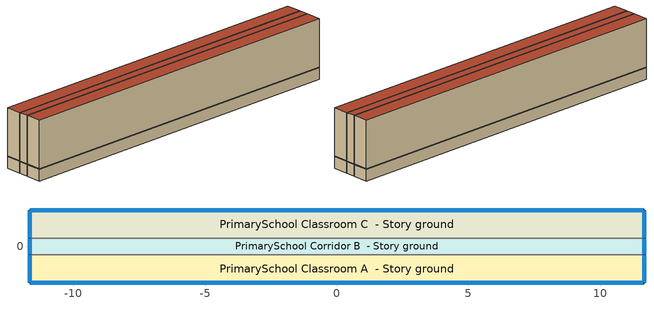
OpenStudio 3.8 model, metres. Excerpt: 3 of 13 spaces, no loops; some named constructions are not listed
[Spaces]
PrimarySchool Classroom A  - Story ground
 floor ground (Foundation F 1.26W/m*K Perim 25.47m Area 24.97m2): -11.66,-1.38 -11.66,-0.31 11.66,-0.31 11.66,-1.38 z0
 wall outside: -11.66,-0.31 -11.66,-1.38 11.66,-1.38 11.66,-0.31 z0:3.96
 wall to PrimarySchool Corridor B  - Story ground: 11.66,-0.31 -11.66,-0.31 z0:3.96
 window (Window U-1.01 SHGC 0.58): -11.64,-1.38 11.64,-1.38 / -11.66,-0.34 -11.66,-1.36 / 11.66,-1.36 11.66,-0.34 z0.76:0.8
 roof outside: 11.66,-1.38 11.66,-0.31 -11.66,-0.31 -11.66,-1.38 z3.96
PrimarySchool Corridor B  - Story ground
 floor ground (Foundation F 1.26W/m*K Perim 1.25m Area 14.54m2): -11.66,-0.31 -11.66,0.31 11.66,0.31 11.66,-0.31 z0
 wall outside: -11.66,0.31 -11.66,-0.31 / 11.66,-0.31 11.66,0.31 z0:3.96
 wall to PrimarySchool Classroom C  - Story ground: 11.66,0.31 -11.66,0.31 z0:3.96
 window (Window U-1.01 SHGC 0.58): -11.66,0.29 -11.66,-0.29 / 11.66,-0.29 11.66,0.29 z0.76:0.81
 roof outside: 11.66,-0.31 11.66,0.31 -11.66,0.31 -11.66,-0.31 z3.96
PrimarySchool Classroom C  - Story ground
 floor ground (Foundation F 1.26W/m*K Perim 25.47m Area 24.97m2): -11.66,0.31 -11.66,1.38 11.66,1.38 11.66,0.31 z0
 wall outside: 11.66,0.31 11.66,1.38 -11.66,1.38 -11.66,0.31 z0:3.96
 window (Window U-1.01 SHGC 0.58): -11.66,1.36 -11.66,0.34 / 11.64,1.38 -11.64,1.38 / 11.66,0.34 11.66,1.36 z0.76:0.8
 roof outside: 11.66,0.31 11.66,1.38 -11.66,1.38 -11.66,0.31 z3.96
[Schedule:Ruleset]
Name | Default Day Schedule | Summer Design Day Schedule | Winter Design Day Schedule
PrimarySchool Cafeteria Occ | PrimarySchool Cafeteria Occ Default | PrimarySchool Cafeteria Occ Summer Design Day | PrimarySchool Cafeteria Occ Winter Design Day
PrimarySchool Gym Occ | PrimarySchool Gym Occ Default | PrimarySchool Gym Occ Summer Design Day | PrimarySchool Gym Occ Winter Design Day
PrimarySchool Kitchen Gas | PrimarySchool Kitchen Gas Default | PrimarySchool Kitchen Gas Summer Design Day | PrimarySchool Kitchen Gas Winter Design Day
Education_School BLDG_LIGHT_EndUseData BPR Adjusted | Education_School BLDG_LIGHT_EndUseData Default 1 | Education_School BLDG_LIGHT_EndUseData Summer Design Day 1 | Education_School BLDG_LIGHT_EndUseData Winter Design Day 1
[Schedule:Day]
Clothing Schedule Summer Clothes: 24, 0, 0.5
PrimarySchool Cafeteria Occ Default; PrimarySchool Cafeteria Occ Wkdy Day 1: No, 8, 30, 0, 8, 45, 0.01875, 9, 0, 0.0375, 9, 15, 0.05625, 9, 30, 0.075, 9, 45, 0.09375, 10, 0, 0.1125, 10, 15, 0.13125, 10, 30, 0.15, 10, 45, 0.1375, 11, 0, 0.125, 11, 15, 0.1125, 11, 30, 0.1, 11, 45, 0.0875, 12, 0, 0.075, 12, 15, 0.0625, 12, 30, 0.05, 12, 45, 0.23, 13, 0, 0.41, 13, 15, 0.59, 13, 30, 0.77, 13, 45, 0.95, 14, 0, 0.85, 14, 15, 0.75, 14, 30, 0.65, 14, 45, 0.55, 15, 0, 0.45, 15, 15, 0.35, 15, 30, 0.25, 15, 45, 0.15, 16, 0, 0.12, 16, 15, 0.09, 16, 30, 0.06, 16, 45, 0.03, 17, 0, 0, 24, 0, 0
PrimarySchool Cafeteria Occ Summer Design Day: No, 7, 0, 0, 9, 0, 0.15, 11, 0, 0.05, 13, 0, 0.95, 15, 0, 0.15, 24, 0, 0
PrimarySchool Cafeteria Occ Wkdy Day: No, 11, 30, 0, 14, 15, 0.25, 24, 0, 0
PrimarySchool Cafeteria Occ Winter Design Day; PrimarySchool Gym Occ Winter Design Day; Education_School BLDG_LIGHT_EndUseData Winter Design Day 1: No, 24, 0, 0
Education_School BLDG_LIGHT_EndUseData Sat Day; Education_School BLDG_LIGHT_EndUseData Sat Day 2: No, 0, 15, 0.236057, 0, 30, 0.220582, 0, 45, 0.213302, 1, 0, 0.206021, 1, 15, 0.198741, 1, 30, 0.19146, 1, 45, 0.177079, 2, 0, 0.162697, 2, 15, 0.148315, 2, 30, 0.133934, 2, 45, 0.126674, 3, 0, 0.119414, 3, 15, 0.112154, 3, 30, 0.104894, 3, 45, 0.0985841, 4, 0, 0.0922739, 4, 15, 0.0859638, 4, 30, 0.0796537, 4, 45, 0.0676206, 5, 0, 0.0555874, 5, 15, 0.0435543, 5, 30, 0.0315212, 5, 45, 0.0317865, 6, 0, 0.0320518, 6, 15, 0.032317, 6, 30, 0.0325823, 6, 45, 0.0333761, 7, 0, 0.03417, 7, 15, 0.0349638, 7, 30, 0.0357576, 7, 45, 0.0350905, 8, 0, 0.0344234, 8, 15, 0.0337564, 8, 30, 0.0330893, 8, 45, 0.0327336, 9, 0, 0.032378, 9, 15, 0.0320224, 9, 30, 0.0316668, 9, 45, 0.0253193, 10, 0, 0.0189717, 10, 15, 0.0126242, 10, 30, 0.0062767, 10, 45, 0.00517227, 11, 0, 0.00406783, 11, 15, 0.00296339, 11, 30, 0.00185895, 11, 45, 0.00238281, 12, 0, 0.00290666, 12, 15, 0.00343052, 12, 30, 0.00395437, 12, 45, 0.00296578, 13, 0, 0.00197719, 13, 15, 0.000988594, 13, 30, 0, 13, 45, 0.00140038, 14, 0, 0.00280075, 14, 15, 0.00420113, 14, 30, 0.00560151, 14, 45, 0.00494782, 15, 0, 0.00429412, 15, 15, 0.00364043, 15, 30, 0.00298674, 15, 45, 0.00345766, 16, 0, 0.00392857, 16, 15, 0.00439949, 16, 30, 0.0048704, 16, 45, 0.00580901, 17, 0, 0.00674762, 17, 15, 0.00768623, 17, 30, 0.00862483, 17, 45, 0.0110859, 18, 0, 0.013547, 18, 15, 0.0160081, 18, 30, 0.0184692, 18, 45, 0.0217312, 19, 0, 0.0249931, 19, 15, 0.0282551, 19, 30, 0.031517, 19, 45, 0.0335797, 20, 0, 0.0356424, 20, 15, 0.0377051, 20, 30, 0.0397677, 20, 45, 0.0603243, 21, 0, 0.0808808, 21, 15, 0.101437, 21, 30, 0.121994, 21, 45, 0.165483, 22, 0, 0.208973, 22, 15, 0.252462, 22, 30, 0.295951, 22, 45, 0.292584, 23, 0, 0.289216, 23, 15, 0.285848, 23, 30, 0.282481, 23, 45, 0.267006, 24, 0, 0.251531
Education_School BLDG_LIGHT_EndUseData Sat Day 1: No, 0, 15, 0.24369, 0, 30, 0.244015, 0, 45, 0.231925, 1, 0, 0.219834, 1, 15, 0.207744, 1, 30, 0.195653, 1, 45, 0.196886, 2, 0, 0.198118, 2, 15, 0.19935, 2, 30, 0.200582, 2, 45, 0.205412, 3, 0, 0.210242, 3, 15, 0.215072, 3, 30, 0.219902, 3, 45, 0.203016, 4, 0, 0.18613, 4, 15, 0.169244, 4, 30, 0.152357, 4, 45, 0.13988, 5, 0, 0.127402, 5, 15, 0.114925, 5, 30, 0.102447, 5, 45, 0.113445, 6, 0, 0.124444, 6, 15, 0.135442, 6, 30, 0.14644, 6, 45, 0.153789, 7, 0, 0.161138, 7, 15, 0.168487, 7, 30, 0.175836, 7, 45, 0.169342, 8, 0, 0.162848, 8, 15, 0.156355, 8, 30, 0.149861, 8, 45, 0.142644, 9, 0, 0.135428, 9, 15, 0.128211, 9, 30, 0.120995, 9, 45, 0.101823, 10, 0, 0.0826502, 10, 15, 0.0634778, 10, 30, 0.0443054, 10, 45, 0.0371006, 11, 0, 0.0298958, 11, 15, 0.022691, 11, 30, 0.0154861, 11, 45, 0.0116146, 12, 0, 0.00774307, 12, 15, 0.00387153, 12, 30, 1.38778e-17, 12, 45, 0.000122634, 13, 0, 0.000245268, 13, 15, 0.000367903, 13, 30, 0.000490537, 13, 45, 0.000500936, 14, 0, 0.000511334, 14, 15, 0.000521733, 14, 30, 0.000532132, 14, 45, 0.000697438, 15, 0, 0.000862743, 15, 15, 0.00102805, 15, 30, 0.00119335, 15, 45, 0.00102446, 16, 0, 0.000855572, 16, 15, 0.000686681, 16, 30, 0.000517789, 16, 45, 0.000391888, 17, 0, 0.000265986, 17, 15, 0.000140085, 17, 30, 1.41832e-05, 17, 45, 0.00635223, 18, 0, 0.0126903, 18, 15, 0.0190283, 18, 30, 0.0253664, 18, 45, 0.0346283, 19, 0, 0.0438902, 19, 15, 0.0531521, 19, 30, 0.062414, 19, 45, 0.060112, 20, 0, 0.0578099, 20, 15, 0.0555079, 20, 30, 0.0532058, 20, 45, 0.0732196, 21, 0, 0.0932335, 21, 15, 0.113247, 21, 30, 0.133261, 21, 45, 0.151941, 22, 0, 0.170621, 22, 15, 0.189301, 22, 30, 0.207981, 22, 45, 0.216664, 23, 0, 0.225348, 23, 15, 0.234032, 23, 30, 0.242715, 23, 45, 0.24304, 24, 0, 0.243365
Education_School BLDG_LIGHT_EndUseData Sun Day; Education_School BLDG_LIGHT_EndUseData Sun Day 2: No, 0, 15, 0.0782359, 0, 30, 0.0781496, 0, 45, 0.0769852, 1, 0, 0.0758208, 1, 15, 0.0746563, 1, 30, 0.0734919, 1, 45, 0.068911, 2, 0, 0.06433, 2, 15, 0.0597491, 2, 30, 0.0551681, 2, 45, 0.058649, 3, 0, 0.0621299, 3, 15, 0.0656109, 3, 30, 0.0690918, 3, 45, 0.071828, 4, 0, 0.0745642, 4, 15, 0.0773004, 4, 30, 0.0800366, 4, 45, 0.0823983, 5, 0, 0.0847599, 5, 15, 0.0871216, 5, 30, 0.0894832, 5, 45, 0.0978748, 6, 0, 0.106266, 6, 15, 0.114658, 6, 30, 0.12305, 6, 45, 0.132939, 7, 0, 0.142829, 7, 15, 0.152719, 7, 30, 0.162609, 7, 45, 0.149476, 8, 0, 0.136343, 8, 15, 0.12321, 8, 30, 0.110077, 8, 45, 0.102413, 9, 0, 0.0947495, 9, 15, 0.0870859, 9, 30, 0.0794222, 9, 45, 0.0617703, 10, 0, 0.0441185, 10, 15, 0.0264666, 10, 30, 0.00881478, 10, 45, 0.00681227, 11, 0, 0.00480976, 11, 15, 0.00280725, 11, 30, 0.000804745, 11, 45, 0.00472971, 12, 0, 0.00865467, 12, 15, 0.0125796, 12, 30, 0.0165046, 12, 45, 0.0124325, 13, 0, 0.0083604, 13, 15, 0.0042883, 13, 30, 0.000216201, 13, 45, 0.000343685, 14, 0, 0.00047117, 14, 15, 0.000598655, 14, 30, 0.00072614, 14, 45, 0.00138503, 15, 0, 0.00204391, 15, 15, 0.0027028, 15, 30, 0.00336169, 15, 45, 0.00252126, 16, 0, 0.00168084, 16, 15, 0.000840422, 16, 30, 0, 16, 45, 4.39957e-05, 17, 0, 8.79915e-05, 17, 15, 0.000131987, 17, 30, 0.000175983, 17, 45, 0.0181708, 18, 0, 0.0361657, 18, 15, 0.0541605, 18, 30, 0.0721553, 18, 45, 0.0690243, 19, 0, 0.0658932, 19, 15, 0.0627622, 19, 30, 0.0596311, 19, 45, 0.056358, 20, 0, 0.0530848, 20, 15, 0.0498117, 20, 30, 0.0465385, 20, 45, 0.0463213, 21, 0, 0.0461041, 21, 15, 0.0458868, 21, 30, 0.0456696, 21, 45, 0.0519486, 22, 0, 0.0582275, 22, 15, 0.0645065, 22, 30, 0.0707855, 22, 45, 0.0727129, 23, 0, 0.0746402, 23, 15, 0.0765676, 23, 30, 0.078495, 23, 45, 0.0784086, 24, 0, 0.0783223
Education_School BLDG_LIGHT_EndUseData Sun Day 1: No, 0, 15, 0.0519473, 0, 30, 0.0568671, 0, 45, 0.0592462, 1, 0, 0.0616254, 1, 15, 0.0640046, 1, 30, 0.0663837, 1, 45, 0.0719629, 2, 0, 0.0775421, 2, 15, 0.0831213, 2, 30, 0.0887005, 2, 45, 0.100013, 3, 0, 0.111326, 3, 15, 0.122638, 3, 30, 0.13395, 3, 45, 0.131634, 4, 0, 0.129318, 4, 15, 0.127001, 4, 30, 0.124685, 4, 45, 0.132556, 5, 0, 0.140428, 5, 15, 0.1483, 5, 30, 0.156171, 5, 45, 0.164473, 6, 0, 0.172775, 6, 15, 0.181076, 6, 30, 0.189378, 6, 45, 0.195331, 7, 0, 0.201285, 7, 15, 0.207238, 7, 30, 0.213192, 7, 45, 0.208385, 8, 0, 0.203579, 8, 15, 0.198772, 8, 30, 0.193966, 8, 45, 0.18752, 9, 0, 0.181074, 9, 15, 0.174628, 9, 30, 0.168182, 9, 45, 0.142467, 10, 0, 0.116753, 10, 15, 0.0910376, 10, 30, 0.0653228, 10, 45, 0.0679523, 11, 0, 0.0705819, 11, 15, 0.0732114, 11, 30, 0.0758409, 11, 45, 0.058971, 12, 0, 0.0421011, 12, 15, 0.0252313, 12, 30, 0.00836135, 12, 45, 0.00691227, 13, 0, 0.00546318, 13, 15, 0.0040141, 13, 30, 0.00256501, 13, 45, 0.00239198, 14, 0, 0.00221895, 14, 15, 0.00204592, 14, 30, 0.00187289, 14, 45, 0.00211678, 15, 0, 0.00236066, 15, 15, 0.00260454, 15, 30, 0.00284842, 15, 45, 0.00244036, 16, 0, 0.0020323, 16, 15, 0.00162424, 16, 30, 0.00121618, 16, 45, 0.00140825, 17, 0, 0.00160033, 17, 15, 0.0017924, 17, 30, 0.00198447, 17, 45, 0.00159475, 18, 0, 0.00120503, 18, 15, 0.000815305, 18, 30, 0.000425584, 18, 45, 0.000808929, 19, 0, 0.00119227, 19, 15, 0.00157562, 19, 30, 0.00195897, 19, 45, 0.00199563, 20, 0, 0.00203229, 20, 15, 0.00206895, 20, 30, 0.00210561, 20, 45, 0.00157921, 21, 0, 0.0010528, 21, 15, 0.000526402, 21, 30, 0, 21, 45, 0.00147535, 22, 0, 0.00295071, 22, 15, 0.00442606, 22, 30, 0.00590141, 22, 45, 0.0137231, 23, 0, 0.0215448, 23, 15, 0.0293665, 23, 30, 0.0371881, 23, 45, 0.0421079, 24, 0, 0.0470276
PrimarySchool Bldg Occ Wkdy Day: No, 10, 30, 0, 17, 0, 0.15, 24, 0, 0
PrimarySchool Bldg Occ Wkdy Day 1: No, 8, 30, 0, 8, 45, 0.046875, 9, 0, 0.09375, 9, 15, 0.140625, 9, 30, 0.1875, 9, 45, 0.234375, 10, 0, 0.28125, 10, 15, 0.328125, 10, 30, 0.375, 10, 45, 0.421875, 11, 0, 0.46875, 11, 15, 0.515625, 11, 30, 0.5625, 11, 45, 0.609375, 12, 0, 0.65625, 12, 15, 0.703125, 12, 30, 0.75, 15, 45, 0.75, 16, 0, 0.703846, 16, 15, 0.657692, 16, 30, 0.611538, 16, 45, 0.565385, 17, 0, 0.519231, 17, 15, 0.473077, 17, 30, 0.426923, 17, 45, 0.380769, 18, 0, 0.334615, 18, 15, 0.288462, 18, 30, 0.242308, 18, 45, 0.196154, 19, 0, 0.15, 20, 30, 0.15, 20, 45, 0.1375, 21, 0, 0.125, 21, 15, 0.1125, 21, 30, 0.1, 21, 45, 0.0875, 22, 0, 0.075, 22, 15, 0.0625, 22, 30, 0.05, 22, 45, 0.0375, 23, 0, 0.025, 23, 15, 0.0125, 23, 30, 0, 24, 0, 0
PrimarySchool Gym Occ Default; PrimarySchool Gym Occ Wkdy Day 1: No, 8, 30, 0, 8, 45, 0.021875, 9, 0, 0.04375, 9, 15, 0.065625, 9, 30, 0.0875, 9, 45, 0.109375, 10, 0, 0.13125, 10, 15, 0.153125, 10, 30, 0.175, 10, 45, 0.196875, 11, 0, 0.21875, 11, 15, 0.240625, 11, 30, 0.2625, 11, 45, 0.284375, 12, 0, 0.30625, 12, 15, 0.328125, 12, 30, 0.35, 15, 45, 0.35, 16, 0, 0.396154, 16, 15, 0.442308, 16, 30, 0.488462, 16, 45, 0.534615, 17, 0, 0.580769, 17, 15, 0.626923, 17, 30, 0.673077, 17, 45, 0.719231, 18, 0, 0.765385, 18, 15, 0.811538, 18, 30, 0.857692, 18, 45, 0.903846, 19, 0, 0.95, 20, 30, 0.95, 20, 45, 0.870833, 21, 0, 0.791667, 21, 15, 0.7125, 21, 30, 0.633333, 21, 45, 0.554167, 22, 0, 0.475, 22, 15, 0.395833, 22, 30, 0.316667, 22, 45, 0.2375, 23, 0, 0.158333, 23, 15, 0.0791667, 23, 30, 0, 24, 0, 0
PrimarySchool Gym Occ Summer Design Day: No, 8, 0, 0, 16, 0, 0.35, 21, 0, 0.95, 24, 0, 0
PrimarySchool Gym Occ Wkdy Day: No, 10, 30, 0, 17, 0, 0.35, 24, 0, 0
PrimarySchool Kitchen Gas Default; PrimarySchool Kitchen Gas Wkdy Day 1: No, 9, 30, 0.02, 9, 45, 0.03625, 10, 0, 0.0525, 10, 15, 0.06875, 10, 30, 0.085, 10, 45, 0.10125, 11, 0, 0.1175, 11, 15, 0.13375, 11, 30, 0.15, 11, 45, 0.16, 12, 0, 0.17, 12, 15, 0.18, 12, 30, 0.19, 12, 45, 0.2, 13, 45, 0.2, 14, 0, 0.1875, 14, 15, 0.175, 14, 30, 0.1625, 14, 45, 0.15, 15, 0, 0.1375, 15, 15, 0.125, 15, 30, 0.1125, 15, 45, 0.1, 16, 0, 0.084, 16, 15, 0.068, 16, 30, 0.052, 16, 45, 0.036, 17, 0, 0.02, 24, 0, 0.02
PrimarySchool Kitchen Gas Summer Design Day: No, 8, 0, 0.02, 10, 0, 0.15, 13, 0, 0.2, 15, 0, 0.1, 24, 0, 0.02
PrimarySchool Kitchen Gas Wkdy Day: No, 9, 30, 0.02, 9, 45, 0.03, 10, 0, 0.04, 10, 15, 0.05, 10, 30, 0.06, 10, 45, 0.07, 11, 0, 0.08, 11, 15, 0.09, 11, 30, 0.1, 11, 45, 0.107143, 12, 0, 0.114286, 12, 15, 0.121429, 12, 30, 0.128571, 12, 45, 0.135714, 13, 0, 0.142857, 13, 15, 0.15, 13, 30, 0.09, 13, 45, 0.08, 14, 0, 0.07, 14, 15, 0.06, 14, 30, 0.05, 14, 45, 0.04, 15, 0, 0.03, 15, 15, 0.02, 24, 0, 0.02
PrimarySchool Kitchen Gas Winter Design Day: No, 24, 0, 0.02
Schedule Day 31: 10, 30, 0, 17, 0, 1, 24, 0, 0
Schedule Day 32; Schedule Day 33: 12, 0, 0, 23, 0, 1, 24, 0, 0
Education_School BLDG_LIGHT_EndUseData Wkdy Day 2: No, 0, 15, 0.000279484, 0, 30, 0.000264775, 0, 45, 0.000250065, 1, 0, 0.000235355, 1, 15, 0.000220646, 1, 30, 0.000205936, 1, 45, 0.000191226, 2, 0, 0.000176516, 2, 15, 0.000161807, 2, 30, 0.000147097, 2, 45, 0.000132387, 3, 0, 0.000117678, 3, 15, 0.000102968, 3, 30, 8.82582e-05, 3, 45, 7.35485e-05, 4, 0, 5.88388e-05, 4, 15, 4.41291e-05, 4, 30, 2.94194e-05, 4, 45, 1.47097e-05, 5, 0, 0, 5, 15, 0.000183377, 5, 30, 0.000366755, 5, 45, 0.000550132, 6, 0, 0.00073351, 6, 15, 0.00080381, 6, 30, 0.000874111, 6, 45, 0.000944411, 7, 0, 0.00101471, 7, 15, 0.00635096, 7, 30, 0.0116872, 7, 45, 0.0170235, 8, 0, 0.0223597, 8, 15, 0.0498712, 8, 30, 0.0773827, 8, 45, 0.104894, 9, 0, 0.132406, 9, 15, 0.195533, 9, 30, 0.258661, 9, 45, 0.321788, 10, 0, 0.384916, 10, 15, 0.434255, 10, 30, 0.483594, 10, 45, 0.532933, 11, 0, 0.582272, 11, 15, 0.586394, 11, 30, 0.590517, 11, 45, 0.594639, 12, 0, 0.598762, 12, 15, 0.618088, 12, 30, 0.637414, 12, 45, 0.65674, 13, 0, 0.622452, 13, 15, 0.611986, 13, 30, 0.60152, 13, 45, 0.591053, 14, 0, 0.573105, 14, 15, 0.555156, 14, 30, 0.537207, 14, 45, 0.519259, 15, 0, 0.4908, 15, 15, 0.462342, 15, 30, 0.433883, 15, 45, 0.405424, 16, 0, 0.387319, 16, 15, 0.369214, 16, 30, 0.351109, 16, 45, 0.132599, 17, 0, 0.114733, 17, 15, 0.0968663, 17, 30, 0.0789998, 17, 45, 0.0598737, 18, 0, 0.0407476, 18, 15, 0.0216215, 18, 30, 0.00249536, 18, 45, 0.00215469, 19, 0, 0.00181402, 19, 15, 0.00147336, 19, 30, 0.00113269, 19, 45, 0.00108499, 20, 0, 0.00103728, 20, 15, 0.000989572, 20, 30, 0.000941866, 20, 45, 0.000816722, 21, 0, 0.000691578, 21, 15, 0.000566435, 21, 30, 0.000441291, 21, 45, 0.000426581, 22, 0, 0.000411872, 22, 15, 0.000397162, 22, 30, 0.000382452, 22, 45, 0.000367743, 23, 0, 0.000353033, 23, 15, 0.000338323, 23, 30, 0.000323613, 23, 45, 0.000308904, 24, 0, 0.000294194
Education_School BLDG_LIGHT_EndUseData Wkdy Day 3; Education_School BLDG_LIGHT_EndUseData Default 1: No, 0, 15, 0.00147336, 0, 30, 0.00113269, 0, 45, 0.00111361, 1, 0, 0.00109453, 1, 15, 0.00107544, 1, 30, 0.00105636, 1, 45, 0.00103728, 2, 0, 0.0010182, 2, 15, 0.000999114, 2, 30, 0.000980031, 2, 45, 0.000960948, 3, 0, 0.000941866, 3, 15, 0.000816722, 3, 30, 0.000691578, 3, 45, 0.000566435, 4, 0, 0.000441291, 4, 15, 0.000330968, 4, 30, 0.000220646, 4, 45, 0.000110323, 5, 0, 0, 5, 15, 0.000183377, 5, 30, 0.000366755, 5, 45, 0.000550132, 6, 0, 0.00073351, 6, 15, 0.00080381, 6, 30, 0.000874111, 6, 45, 0.000944411, 7, 0, 0.00101471, 7, 15, 0.00635096, 7, 30, 0.0116872, 7, 45, 0.0170235, 8, 0, 0.0223597, 8, 15, 0.0498712, 8, 30, 0.0773827, 8, 45, 0.104894, 9, 0, 0.132406, 9, 15, 0.195533, 9, 30, 0.258661, 9, 45, 0.321788, 10, 0, 0.384916, 10, 15, 0.434255, 10, 30, 0.483594, 10, 45, 0.532933, 11, 0, 0.582272, 11, 15, 0.586394, 11, 30, 0.590517, 11, 45, 0.594639, 12, 0, 0.598762, 12, 15, 0.65674, 12, 30, 0.651464, 12, 45, 0.646189, 13, 0, 0.640913, 13, 15, 0.635638, 13, 30, 0.636299, 13, 45, 0.636961, 14, 0, 0.637622, 14, 15, 0.638283, 14, 30, 0.636942, 14, 45, 0.635601, 15, 0, 0.63426, 15, 15, 0.632919, 15, 30, 0.591053, 15, 45, 0.573105, 16, 0, 0.555156, 16, 15, 0.537207, 16, 30, 0.519259, 16, 45, 0.4908, 17, 0, 0.462342, 17, 15, 0.433883, 17, 30, 0.405424, 17, 45, 0.391846, 18, 0, 0.378267, 18, 15, 0.364688, 18, 30, 0.351109, 18, 45, 0.34246, 19, 0, 0.333811, 19, 15, 0.325162, 19, 30, 0.316512, 19, 45, 0.287894, 20, 0, 0.259276, 20, 15, 0.230658, 20, 30, 0.202039, 20, 45, 0.189146, 21, 0, 0.176253, 21, 15, 0.163359, 21, 30, 0.150466, 21, 45, 0.132599, 22, 0, 0.114733, 22, 15, 0.0968663, 22, 30, 0.0789998, 22, 45, 0.0598737, 23, 0, 0.0407476, 23, 15, 0.0216215, 23, 30, 0.00249536, 23, 45, 0.00215469, 24, 0, 0.00181402
Education_School BLDG_LIGHT_EndUseData Wkdy Day 4: No, 0, 15, 0.0147805, 0, 30, 0.0118774, 0, 45, 0.0118918, 1, 0, 0.0119061, 1, 15, 0.0119205, 1, 30, 0.0119348, 1, 45, 0.0119492, 2, 0, 0.0119635, 2, 15, 0.0119779, 2, 30, 0.0119923, 2, 45, 0.0120066, 3, 0, 0.012021, 3, 15, 0.0122489, 3, 30, 0.0124769, 3, 45, 0.0127049, 4, 0, 0.0129329, 4, 15, 0.0115741, 4, 30, 0.0102153, 4, 45, 0.00885656, 5, 0, 0.00749777, 5, 15, 0.0072021, 5, 30, 0.00690643, 5, 45, 0.00661075, 6, 0, 0.00631508, 6, 15, 0.00473631, 6, 30, 0.00315754, 6, 45, 0.00157877, 7, 0, 0, 7, 15, 0.0057417, 7, 30, 0.0114834, 7, 45, 0.0172251, 8, 0, 0.0229668, 8, 15, 0.0377658, 8, 30, 0.0525648, 8, 45, 0.0673638, 9, 0, 0.0821628, 9, 15, 0.0947035, 9, 30, 0.107244, 9, 45, 0.119785, 10, 0, 0.132326, 10, 15, 0.152232, 10, 30, 0.172138, 10, 45, 0.192045, 11, 0, 0.211951, 11, 15, 0.230957, 11, 30, 0.249963, 11, 45, 0.268969, 12, 0, 0.287975, 12, 15, 0.332506, 12, 30, 0.338165, 12, 45, 0.343823, 13, 0, 0.349482, 13, 15, 0.355141, 13, 30, 0.357922, 13, 45, 0.360703, 14, 0, 0.363484, 14, 15, 0.366265, 14, 30, 0.37243, 14, 45, 0.378594, 15, 0, 0.384759, 15, 15, 0.390923, 15, 30, 0.399193, 15, 45, 0.390329, 16, 0, 0.381466, 16, 15, 0.372602, 16, 30, 0.363738, 16, 45, 0.344447, 17, 0, 0.325157, 17, 15, 0.305866, 17, 30, 0.286576, 17, 45, 0.276526, 18, 0, 0.266477, 18, 15, 0.256428, 18, 30, 0.246378, 18, 45, 0.246849, 19, 0, 0.24732, 19, 15, 0.24779, 19, 30, 0.248261, 19, 45, 0.235341, 20, 0, 0.222421, 20, 15, 0.2095, 20, 30, 0.19658, 20, 45, 0.182705, 21, 0, 0.168829, 21, 15, 0.154954, 21, 30, 0.141078, 21, 45, 0.130178, 22, 0, 0.119278, 22, 15, 0.108377, 22, 30, 0.0974767, 22, 45, 0.0789799, 23, 0, 0.0604832, 23, 15, 0.0419864, 23, 30, 0.0234897, 23, 45, 0.0205866, 24, 0, 0.0176835
Education_School BLDG_LIGHT_EndUseData Wkdy Day 5: No, 0, 15, 0.01094, 0, 30, 0.0107589, 0, 45, 0.0105777, 1, 0, 0.0103965, 1, 15, 0.0102153, 1, 30, 0.0100342, 1, 45, 0.009853, 2, 0, 0.00967183, 2, 15, 0.00949065, 2, 30, 0.00930948, 2, 45, 0.00912831, 3, 0, 0.00894714, 3, 15, 0.00876597, 3, 30, 0.0085848, 3, 45, 0.00840363, 4, 0, 0.00822246, 4, 15, 0.00804129, 4, 30, 0.00786012, 4, 45, 0.00767894, 5, 0, 0.00749777, 5, 15, 0.0072021, 5, 30, 0.00690643, 5, 45, 0.00661075, 6, 0, 0.00631508, 6, 15, 0.00473631, 6, 30, 0.00315754, 6, 45, 0.00157877, 7, 0, 0, 7, 15, 0.0057417, 7, 30, 0.0114834, 7, 45, 0.0172251, 8, 0, 0.0229668, 8, 15, 0.0377658, 8, 30, 0.0525648, 8, 45, 0.0673638, 9, 0, 0.0821628, 9, 15, 0.0947035, 9, 30, 0.107244, 9, 45, 0.119785, 10, 0, 0.132326, 10, 15, 0.152232, 10, 30, 0.172138, 10, 45, 0.192045, 11, 0, 0.211951, 11, 15, 0.230957, 11, 30, 0.249963, 11, 45, 0.268969, 12, 0, 0.287975, 12, 15, 0.302818, 12, 30, 0.317662, 12, 45, 0.332506, 13, 0, 0.392991, 13, 15, 0.395058, 13, 30, 0.397126, 13, 45, 0.399193, 14, 0, 0.390329, 14, 15, 0.381466, 14, 30, 0.372602, 14, 45, 0.363738, 15, 0, 0.344447, 15, 15, 0.325157, 15, 30, 0.305866, 15, 45, 0.286576, 16, 0, 0.273176, 16, 15, 0.259777, 16, 30, 0.246378, 16, 45, 0.130178, 17, 0, 0.119278, 17, 15, 0.108377, 17, 30, 0.0974767, 17, 45, 0.0789799, 18, 0, 0.0604832, 18, 15, 0.0419864, 18, 30, 0.0234897, 18, 45, 0.0205866, 19, 0, 0.0176835, 19, 15, 0.0147805, 19, 30, 0.0118774, 19, 45, 0.0119133, 20, 0, 0.0119492, 20, 15, 0.0119851, 20, 30, 0.012021, 20, 45, 0.0122489, 21, 0, 0.0124769, 21, 15, 0.0127049, 21, 30, 0.0129329, 21, 45, 0.0127517, 22, 0, 0.0125706, 22, 15, 0.0123894, 22, 30, 0.0122082, 22, 45, 0.012027, 23, 0, 0.0118459, 23, 15, 0.0116647, 23, 30, 0.0114835, 23, 45, 0.0113024, 24, 0, 0.0111212
Education_School BLDG_EQUIP_EndUseData Wknd Day 3; Education_School BLDG_EQUIP_EndUseData Wknd Day 4; Education_School BLDG_EQUIP_EndUseData Wknd Day 7; Education_School BLDG_EQUIP_EndUseData Wknd Day 8: No, 0, 15, 0.336354, 0, 30, 0.337942, 0, 45, 0.338709, 1, 0, 0.339476, 1, 15, 0.340243, 1, 30, 0.341009, 1, 45, 0.341557, 2, 0, 0.342105, 2, 15, 0.342652, 2, 30, 0.3432, 2, 45, 0.34289, 3, 0, 0.342579, 3, 15, 0.342269, 3, 30, 0.341959, 3, 45, 0.341009, 4, 0, 0.34006, 4, 15, 0.339111, 4, 30, 0.338162, 4, 45, 0.336172, 5, 0, 0.334182, 5, 15, 0.332192, 5, 30, 0.330202, 5, 45, 0.327884, 6, 0, 0.325565, 6, 15, 0.323247, 6, 30, 0.320929, 6, 45, 0.319486, 7, 0, 0.318044, 7, 15, 0.316602, 7, 30, 0.31516, 7, 45, 0.314448, 8, 0, 0.313736, 8, 15, 0.313024, 8, 30, 0.312312, 8, 45, 0.31191, 9, 0, 0.311509, 9, 15, 0.311107, 9, 30, 0.310706, 9, 45, 0.309866, 10, 0, 0.309026, 10, 15, 0.308186, 10, 30, 0.307347, 10, 45, 0.304836, 11, 0, 0.302326, 11, 15, 0.299816, 11, 30, 0.297306, 11, 45, 0.29591, 12, 0, 0.294513, 12, 15, 0.293117, 12, 30, 0.29172, 12, 45, 0.291811, 13, 0, 0.291903, 13, 15, 0.291994, 13, 30, 0.292085, 13, 45, 0.292067, 14, 0, 0.292049, 14, 15, 0.29203, 14, 30, 0.292012, 14, 45, 0.292067, 15, 0, 0.292122, 15, 15, 0.292176, 15, 30, 0.292231, 15, 45, 0.292487, 16, 0, 0.292742, 16, 15, 0.292998, 16, 30, 0.293253, 16, 45, 0.293801, 17, 0, 0.294349, 17, 15, 0.294896, 17, 30, 0.295444, 17, 45, 0.296266, 18, 0, 0.297087, 18, 15, 0.297909, 18, 30, 0.29873, 18, 45, 0.299971, 19, 0, 0.301213, 19, 15, 0.302454, 19, 30, 0.303695, 19, 45, 0.305685, 20, 0, 0.307675, 20, 15, 0.309665, 20, 30, 0.311655, 20, 45, 0.313973, 21, 0, 0.316292, 21, 15, 0.31861, 21, 30, 0.320929, 21, 45, 0.323028, 22, 0, 0.325127, 22, 15, 0.327227, 22, 30, 0.329326, 22, 45, 0.329892, 23, 0, 0.330458, 23, 15, 0.331024, 23, 30, 0.33159, 23, 45, 0.333178, 24, 0, 0.334766
Education_School BLDG_EQUIP_EndUseData Wknd Day 5; Education_School BLDG_EQUIP_EndUseData Wknd Day 6: No, 0, 15, 0.279943, 0, 30, 0.281694, 0, 45, 0.282468, 1, 0, 0.283242, 1, 15, 0.284016, 1, 30, 0.284789, 1, 45, 0.285767, 2, 0, 0.286744, 2, 15, 0.287722, 2, 30, 0.288699, 2, 45, 0.289175, 3, 0, 0.28965, 3, 15, 0.290125, 3, 30, 0.2906, 3, 45, 0.290261, 4, 0, 0.289921, 4, 15, 0.289582, 4, 30, 0.289242, 4, 45, 0.288455, 5, 0, 0.287668, 5, 15, 0.28688, 5, 30, 0.286093, 5, 45, 0.287192, 6, 0, 0.288292, 6, 15, 0.289392, 6, 30, 0.290491, 6, 45, 0.289487, 7, 0, 0.288482, 7, 15, 0.287478, 7, 30, 0.286473, 7, 45, 0.284314, 8, 0, 0.282156, 8, 15, 0.279997, 8, 30, 0.277839, 8, 45, 0.27492, 9, 0, 0.272001, 9, 15, 0.269082, 9, 30, 0.266163, 9, 45, 0.263204, 10, 0, 0.260244, 10, 15, 0.257284, 10, 30, 0.254325, 10, 45, 0.252496, 11, 0, 0.250667, 11, 15, 0.248839, 11, 30, 0.24701, 11, 45, 0.247739, 12, 0, 0.248468, 12, 15, 0.249197, 12, 30, 0.249926, 12, 45, 0.250238, 13, 0, 0.250551, 13, 15, 0.250863, 13, 30, 0.251175, 13, 45, 0.251895, 14, 0, 0.252614, 14, 15, 0.253334, 14, 30, 0.254053, 14, 45, 0.254759, 15, 0, 0.255465, 15, 15, 0.256171, 15, 30, 0.256877, 15, 45, 0.257298, 16, 0, 0.257719, 16, 15, 0.25814, 16, 30, 0.258561, 16, 45, 0.258601, 17, 0, 0.258642, 17, 15, 0.258683, 17, 30, 0.258723, 17, 45, 0.258411, 18, 0, 0.258099, 18, 15, 0.257787, 18, 30, 0.257474, 18, 45, 0.257325, 19, 0, 0.257176, 19, 15, 0.257026, 19, 30, 0.256877, 19, 45, 0.25776, 20, 0, 0.258642, 20, 15, 0.259524, 20, 30, 0.260407, 20, 45, 0.260312, 21, 0, 0.260217, 21, 15, 0.260122, 21, 30, 0.260027, 21, 45, 0.261099, 22, 0, 0.262172, 22, 15, 0.263244, 22, 30, 0.264317, 22, 45, 0.26691, 23, 0, 0.269503, 23, 15, 0.272096, 23, 30, 0.274689, 23, 45, 0.27644, 24, 0, 0.278191
Education_School BLDG_EQUIP_EndUseData Wkdy Day 2: No, 0, 15, 0.913636, 0, 30, 0.913602, 0, 45, 0.913568, 1, 0, 0.913534, 1, 15, 0.9135, 1, 30, 0.913466, 1, 45, 0.913432, 2, 0, 0.913398, 2, 15, 0.913364, 2, 30, 0.91333, 2, 45, 0.913296, 3, 0, 0.913262, 3, 15, 0.913228, 3, 30, 0.913193, 3, 45, 0.913159, 4, 0, 0.913125, 4, 15, 0.913091, 4, 30, 0.913057, 4, 45, 0.913023, 5, 0, 0.912989, 5, 15, 0.912334, 5, 30, 0.911679, 5, 45, 0.911024, 6, 0, 0.91037, 6, 15, 0.910183, 6, 30, 0.909997, 6, 45, 0.909811, 7, 0, 0.909625, 7, 15, 0.910158, 7, 30, 0.910691, 7, 45, 0.911224, 8, 0, 0.911757, 8, 15, 0.91314, 8, 30, 0.914522, 8, 45, 0.915905, 9, 0, 0.917287, 9, 15, 0.919765, 9, 30, 0.922242, 9, 45, 0.924719, 10, 0, 0.927197, 10, 15, 0.92995, 10, 30, 0.932703, 10, 45, 0.935456, 11, 0, 0.938209, 11, 15, 0.94068, 11, 30, 0.94315, 11, 45, 0.945621, 12, 0, 0.948092, 12, 15, 0.949355, 12, 30, 0.950618, 12, 45, 0.951882, 13, 0, 0.956871, 13, 15, 0.95708, 13, 30, 0.95729, 13, 45, 0.9575, 14, 0, 0.957072, 14, 15, 0.956644, 14, 30, 0.956216, 14, 45, 0.955788, 15, 0, 0.954325, 15, 15, 0.952863, 15, 30, 0.951401, 15, 45, 0.949939, 16, 0, 0.946589, 16, 15, 0.943238, 16, 30, 0.939888, 16, 45, 0.915735, 17, 0, 0.91505, 17, 15, 0.914365, 17, 30, 0.913679, 17, 45, 0.913426, 18, 0, 0.913172, 18, 15, 0.912918, 18, 30, 0.912664, 18, 45, 0.91267, 19, 0, 0.912676, 19, 15, 0.912682, 19, 30, 0.912688, 19, 45, 0.912066, 20, 0, 0.911444, 20, 15, 0.910822, 20, 30, 0.9102, 20, 45, 0.911153, 21, 0, 0.912106, 21, 15, 0.913058, 21, 30, 0.914011, 21, 45, 0.913977, 22, 0, 0.913943, 22, 15, 0.913909, 22, 30, 0.913875, 22, 45, 0.913841, 23, 0, 0.913807, 23, 15, 0.913773, 23, 30, 0.913739, 23, 45, 0.913704, 24, 0, 0.91367
Education_School BLDG_EQUIP_EndUseData Wkdy Day 3: No, 0, 15, 0.912682, 0, 30, 0.912688, 0, 45, 0.912439, 1, 0, 0.91219, 1, 15, 0.911942, 1, 30, 0.911693, 1, 45, 0.911444, 2, 0, 0.911195, 2, 15, 0.910947, 2, 30, 0.910698, 2, 45, 0.910449, 3, 0, 0.9102, 3, 15, 0.911153, 3, 30, 0.912106, 3, 45, 0.913058, 4, 0, 0.914011, 4, 15, 0.913756, 4, 30, 0.9135, 4, 45, 0.913245, 5, 0, 0.912989, 5, 15, 0.912334, 5, 30, 0.911679, 5, 45, 0.911024, 6, 0, 0.91037, 6, 15, 0.910183, 6, 30, 0.909997, 6, 45, 0.909811, 7, 0, 0.909625, 7, 15, 0.910158, 7, 30, 0.910691, 7, 45, 0.911224, 8, 0, 0.911757, 8, 15, 0.91314, 8, 30, 0.914522, 8, 45, 0.915905, 9, 0, 0.917287, 9, 15, 0.919765, 9, 30, 0.922242, 9, 45, 0.924719, 10, 0, 0.927197, 10, 15, 0.92995, 10, 30, 0.932703, 10, 45, 0.935456, 11, 0, 0.938209, 11, 15, 0.94068, 11, 30, 0.94315, 11, 45, 0.945621, 12, 0, 0.948092, 12, 15, 0.951882, 12, 30, 0.952632, 12, 45, 0.953381, 13, 0, 0.954131, 13, 15, 0.954881, 13, 30, 0.955055, 13, 45, 0.955229, 14, 0, 0.955403, 14, 15, 0.955578, 14, 30, 0.955848, 14, 45, 0.956119, 15, 0, 0.95639, 15, 15, 0.956661, 15, 30, 0.9575, 15, 45, 0.957072, 16, 0, 0.956644, 16, 15, 0.956216, 16, 30, 0.955788, 16, 45, 0.954325, 17, 0, 0.952863, 17, 15, 0.951401, 17, 30, 0.949939, 17, 45, 0.947426, 18, 0, 0.944914, 18, 15, 0.942401, 18, 30, 0.939888, 18, 45, 0.937367, 19, 0, 0.934845, 19, 15, 0.932324, 19, 30, 0.929802, 19, 45, 0.927801, 20, 0, 0.925799, 20, 15, 0.923797, 20, 30, 0.921795, 20, 45, 0.920452, 21, 0, 0.919108, 21, 15, 0.917764, 21, 30, 0.916421, 21, 45, 0.915735, 22, 0, 0.91505, 22, 15, 0.914365, 22, 30, 0.913679, 22, 45, 0.913426, 23, 0, 0.913172, 23, 15, 0.912918, 23, 30, 0.912664, 23, 45, 0.91267, 24, 0, 0.912676
Education_School BLDG_EQUIP_EndUseData Wkdy Day 4: No, 0, 15, 0.54023, 0, 30, 0.53993, 0, 45, 0.539808, 1, 0, 0.539687, 1, 15, 0.539565, 1, 30, 0.539443, 1, 45, 0.539321, 2, 0, 0.539199, 2, 15, 0.539077, 2, 30, 0.538955, 2, 45, 0.538833, 3, 0, 0.538712, 3, 15, 0.538901, 3, 30, 0.539091, 3, 45, 0.539281, 4, 0, 0.539471, 4, 15, 0.539256, 4, 30, 0.539042, 4, 45, 0.538827, 5, 0, 0.538613, 5, 15, 0.538551, 5, 30, 0.538489, 5, 45, 0.538427, 6, 0, 0.538365, 6, 15, 0.538536, 6, 30, 0.538707, 6, 45, 0.538879, 7, 0, 0.53905, 7, 15, 0.539475, 7, 30, 0.5399, 7, 45, 0.540325, 8, 0, 0.54075, 8, 15, 0.541765, 8, 30, 0.542779, 8, 45, 0.543794, 9, 0, 0.544809, 9, 15, 0.546059, 9, 30, 0.547309, 9, 45, 0.548559, 10, 0, 0.54981, 10, 15, 0.551361, 10, 30, 0.552912, 10, 45, 0.554463, 11, 0, 0.556015, 11, 15, 0.557219, 11, 30, 0.558424, 11, 45, 0.559629, 12, 0, 0.560833, 12, 15, 0.563168, 12, 30, 0.563647, 12, 45, 0.564126, 13, 0, 0.564604, 13, 15, 0.565083, 13, 30, 0.565295, 13, 45, 0.565508, 14, 0, 0.56572, 14, 15, 0.565933, 14, 30, 0.566108, 14, 45, 0.566283, 15, 0, 0.566459, 15, 15, 0.566634, 15, 30, 0.5667, 15, 45, 0.566036, 16, 0, 0.565372, 16, 15, 0.564707, 16, 30, 0.564043, 16, 45, 0.563057, 17, 0, 0.562071, 17, 15, 0.561085, 17, 30, 0.560099, 17, 45, 0.558779, 18, 0, 0.557459, 18, 15, 0.556138, 18, 30, 0.554818, 18, 45, 0.55356, 19, 0, 0.552301, 19, 15, 0.551043, 19, 30, 0.549785, 19, 45, 0.548892, 20, 0, 0.547998, 20, 15, 0.547105, 20, 30, 0.546212, 20, 45, 0.545556, 21, 0, 0.5449, 21, 15, 0.544244, 21, 30, 0.543588, 21, 45, 0.543264, 22, 0, 0.54294, 22, 15, 0.542616, 22, 30, 0.542293, 22, 45, 0.542002, 23, 0, 0.541711, 23, 15, 0.54142, 23, 30, 0.541129, 23, 45, 0.540829, 24, 0, 0.54053
Education_School BLDG_EQUIP_EndUseData Wkdy Day 5: No, 0, 15, 0.539156, 0, 30, 0.539127, 0, 45, 0.539099, 1, 0, 0.53907, 1, 15, 0.539042, 1, 30, 0.539013, 1, 45, 0.538984, 2, 0, 0.538956, 2, 15, 0.538927, 2, 30, 0.538899, 2, 45, 0.53887, 3, 0, 0.538841, 3, 15, 0.538813, 3, 30, 0.538784, 3, 45, 0.538756, 4, 0, 0.538727, 4, 15, 0.538698, 4, 30, 0.53867, 4, 45, 0.538641, 5, 0, 0.538613, 5, 15, 0.538551, 5, 30, 0.538489, 5, 45, 0.538427, 6, 0, 0.538365, 6, 15, 0.538536, 6, 30, 0.538707, 6, 45, 0.538879, 7, 0, 0.53905, 7, 15, 0.539475, 7, 30, 0.5399, 7, 45, 0.540325, 8, 0, 0.54075, 8, 15, 0.541765, 8, 30, 0.542779, 8, 45, 0.543794, 9, 0, 0.544809, 9, 15, 0.546059, 9, 30, 0.547309, 9, 45, 0.548559, 10, 0, 0.54981, 10, 15, 0.551361, 10, 30, 0.552912, 10, 45, 0.554463, 11, 0, 0.556015, 11, 15, 0.557219, 11, 30, 0.558424, 11, 45, 0.559629, 12, 0, 0.560833, 12, 15, 0.561612, 12, 30, 0.56239, 12, 45, 0.563168, 13, 0, 0.56665, 13, 15, 0.566667, 13, 30, 0.566683, 13, 45, 0.5667, 14, 0, 0.566036, 14, 15, 0.565372, 14, 30, 0.564707, 14, 45, 0.564043, 15, 0, 0.563057, 15, 15, 0.562071, 15, 30, 0.561085, 15, 45, 0.560099, 16, 0, 0.558339, 16, 15, 0.556578, 16, 30, 0.554818, 16, 45, 0.543264, 17, 0, 0.54294, 17, 15, 0.542616, 17, 30, 0.542293, 17, 45, 0.542002, 18, 0, 0.541711, 18, 15, 0.54142, 18, 30, 0.541129, 18, 45, 0.540829, 19, 0, 0.54053, 19, 15, 0.54023, 19, 30, 0.53993, 19, 45, 0.539626, 20, 0, 0.539321, 20, 15, 0.539016, 20, 30, 0.538712, 20, 45, 0.538901, 21, 0, 0.539091, 21, 15, 0.539281, 21, 30, 0.539471, 21, 45, 0.539442, 22, 0, 0.539413, 22, 15, 0.539385, 22, 30, 0.539356, 22, 45, 0.539328, 23, 0, 0.539299, 23, 15, 0.53927, 23, 30, 0.539242, 23, 45, 0.539213, 24, 0, 0.539185
PrimarySchool Bldg Occ Wknd Day 3; PrimarySchool Bldg Occ Wknd Day 4; PrimarySchool Bldg Occ Wknd Day 5; PrimarySchool Bldg Occ Wknd Day 6; PrimarySchool Bldg Occ Wknd Day 7; PrimarySchool Bldg Occ Wknd Day 8; PrimarySchool Gym Occ Wknd Day 3; PrimarySchool Gym Occ Wknd Day 4; PrimarySchool Gym Occ Wknd Day 5; PrimarySchool Gym Occ Wknd Day 6; PrimarySchool Gym Occ Wknd Day 7; PrimarySchool Gym Occ Wknd Day 8; PrimarySchool Cafeteria Occ Wknd Day 3; PrimarySchool Cafeteria Occ Wknd Day 4; PrimarySchool Cafeteria Occ Wknd Day 5; PrimarySchool Cafeteria Occ Wknd Day 6; PrimarySchool Cafeteria Occ Wknd Day 7; PrimarySchool Cafeteria Occ Wknd Day 8: No, 12, 0, 0, 24, 0, 0
PrimarySchool Activity Default 1; PrimarySchool Activity Default 2: No, 12, 0, 120, 24, 0, 120
PrimarySchool Activity Default 3: No, 20, 0, 120, 24, 0, 120
PrimarySchool Kitchen Gas Wknd Day 3; PrimarySchool Kitchen Gas Wknd Day 4; PrimarySchool Kitchen Gas Wknd Day 5; PrimarySchool Kitchen Gas Wknd Day 6; PrimarySchool Kitchen Gas Wknd Day 7; PrimarySchool Kitchen Gas Wknd Day 8: No, 12, 0, 0.02, 24, 0, 0.02
PrimarySchool HtgSetp Default 1; PrimarySchool HtgSetp Default 2; PrimarySchool HtgSetp Wknd|Wkdy Day 2; PrimarySchool HtgSetp Wknd|Wkdy Day 3; PrimarySchool HtgSetp Wknd|Wkdy Day 5; PrimarySchool HtgSetp Wknd|Wkdy Day 7: No, 12, 0, 16.6667, 23, 0, 20, 24, 0, 16.6667
PrimarySchool HtgSetp Wknd|Wkdy Day 4; PrimarySchool HtgSetp Wknd|Wkdy Day 6: No, 10, 30, 16.6667, 17, 0, 20, 24, 0, 16.6667
PrimarySchool ClgSetp Default 1; PrimarySchool ClgSetp Default 2; PrimarySchool ClgSetp Wknd|Wkdy Day 2; PrimarySchool ClgSetp Wknd|Wkdy Day 3; PrimarySchool ClgSetp Wknd|Wkdy Day 5; PrimarySchool ClgSetp Wknd|Wkdy Day 7: No, 12, 0, 25.5556, 23, 0, 21.6667, 24, 0, 25.5556
PrimarySchool ClgSetp Wknd|Wkdy Day 4; PrimarySchool ClgSetp Wknd|Wkdy Day 6: No, 10, 30, 25.5556, 17, 0, 21.6667, 24, 0, 25.5556
Education_School BLDG_LIGHT_EndUseData Summer Design Day 1: No, 24, 0, 1
Schedule Day 37; Schedule Day 38: 24, 0, 0
Schedule Day 39: 11, 0, 0, 15, 0, 1, 24, 0, 0
Infiltration HVAC Off Schedule Schedule Day 0 1; Infiltration HVAC Off Schedule Schedule Day 2: 24, 0, 1
Infiltration HVAC Off Schedule Schedule Day 4: 11, 0, 1, 15, 0, 0, 24, 0, 1
[Schedule:Rule] Date Specification Type=DateRange
Name | Schedule Ruleset | Rule Order | Day Schedule | Apply Monday | Apply Tuesday | Apply Wednesday | Apply Thursday | Apply Friday | Start Month | Start Day | End Month | End Day | Apply Saturday | Apply Sunday
Schedule Rule 2 | PrimarySchool Cafeteria Occ | 7 | PrimarySchool Cafeteria Occ Wkdy Day | Yes | Yes | Yes | Yes | Yes | 7 | 1 | 9 | 1
Schedule Rule 3 | PrimarySchool Cafeteria Occ | 6 | PrimarySchool Cafeteria Occ Wkdy Day 1 | Yes | Yes | Yes | Yes | Yes | 9 | 1 | 12 | 31
Schedule Rule 27 | PrimarySchool Gym Occ | 7 | PrimarySchool Gym Occ Wkdy Day | Yes | Yes | Yes | Yes | Yes | 7 | 1 | 9 | 1
Schedule Rule 28 | PrimarySchool Gym Occ | 6 | PrimarySchool Gym Occ Wkdy Day 1 | Yes | Yes | Yes | Yes | Yes | 9 | 1 | 12 | 31
Schedule Rule 32 | PrimarySchool Kitchen Gas | 7 | PrimarySchool Kitchen Gas Wkdy Day | Yes | Yes | Yes | Yes | Yes | 7 | 1 | 9 | 1
Schedule Rule 33 | PrimarySchool Kitchen Gas | 6 | PrimarySchool Kitchen Gas Wkdy Day 1 | Yes | Yes | Yes | Yes | Yes | 9 | 1 | 12 | 31
Schedule Rule 62 | PrimarySchool Gym Occ | 5 | PrimarySchool Gym Occ Wknd Day 3 |  |  |  |  |  | 9 | 1 | 12 | 29 | Yes
Schedule Rule 63 | PrimarySchool Gym Occ | 4 | PrimarySchool Gym Occ Wknd Day 4 |  |  |  |  |  | 9 | 2 | 12 | 30 |  | Yes
Schedule Rule 64 | PrimarySchool Gym Occ | 3 | PrimarySchool Gym Occ Wknd Day 5 |  |  |  |  |  | 7 | 1 | 8 | 26 |  | Yes
Schedule Rule 65 | PrimarySchool Gym Occ | 2 | PrimarySchool Gym Occ Wknd Day 6 |  |  |  |  |  | 7 | 7 | 8 | 25 | Yes
Schedule Rule 66 | PrimarySchool Gym Occ | 1 | PrimarySchool Gym Occ Wknd Day 7 |  |  |  |  |  | 1 | 6 | 6 | 30 | Yes
Schedule Rule 67 | PrimarySchool Gym Occ | 0 | PrimarySchool Gym Occ Wknd Day 8 |  |  |  |  |  | 1 | 7 | 6 | 24 |  | Yes
Schedule Rule 29 | PrimarySchool Cafeteria Occ | 5 | PrimarySchool Cafeteria Occ Wknd Day 3 |  |  |  |  |  | 9 | 1 | 12 | 29 | Yes
Schedule Rule 30 | PrimarySchool Cafeteria Occ | 4 | PrimarySchool Cafeteria Occ Wknd Day 4 |  |  |  |  |  | 9 | 2 | 12 | 30 |  | Yes
Schedule Rule 31 | PrimarySchool Cafeteria Occ | 3 | PrimarySchool Cafeteria Occ Wknd Day 5 |  |  |  |  |  | 7 | 1 | 8 | 26 |  | Yes
Schedule Rule 68 | PrimarySchool Cafeteria Occ | 2 | PrimarySchool Cafeteria Occ Wknd Day 6 |  |  |  |  |  | 7 | 7 | 8 | 25 | Yes
Schedule Rule 69 | PrimarySchool Cafeteria Occ | 1 | PrimarySchool Cafeteria Occ Wknd Day 7 |  |  |  |  |  | 1 | 6 | 6 | 30 | Yes
Schedule Rule 70 | PrimarySchool Cafeteria Occ | 0 | PrimarySchool Cafeteria Occ Wknd Day 8 |  |  |  |  |  | 1 | 7 | 6 | 24 |  | Yes
Schedule Rule 4 | PrimarySchool Kitchen Gas | 5 | PrimarySchool Kitchen Gas Wknd Day 3 |  |  |  |  |  | 9 | 1 | 12 | 29 | Yes
Schedule Rule 5 | PrimarySchool Kitchen Gas | 4 | PrimarySchool Kitchen Gas Wknd Day 4 |  |  |  |  |  | 9 | 2 | 12 | 30 |  | Yes
Schedule Rule 6 | PrimarySchool Kitchen Gas | 3 | PrimarySchool Kitchen Gas Wknd Day 5 |  |  |  |  |  | 7 | 1 | 8 | 26 |  | Yes
Schedule Rule 71 | PrimarySchool Kitchen Gas | 2 | PrimarySchool Kitchen Gas Wknd Day 6 |  |  |  |  |  | 7 | 7 | 8 | 25 | Yes
Schedule Rule 72 | PrimarySchool Kitchen Gas | 1 | PrimarySchool Kitchen Gas Wknd Day 7 |  |  |  |  |  | 1 | 6 | 6 | 30 | Yes
Schedule Rule 73 | PrimarySchool Kitchen Gas | 0 | PrimarySchool Kitchen Gas Wknd Day 8 |  |  |  |  |  | 1 | 7 | 6 | 24 |  | Yes
Schedule Rule 92 | Education_School BLDG_LIGHT_EndUseData BPR Adjusted | 0 | Education_School BLDG_LIGHT_EndUseData Wkdy Day 5 | Yes | Yes | Yes | Yes | Yes | 7 | 2 | 8 | 24
Schedule Rule 93 | Education_School BLDG_LIGHT_EndUseData BPR Adjusted | 1 | Education_School BLDG_LIGHT_EndUseData Wkdy Day 4 | Yes | Yes | Yes | Yes | Yes | 6 | 18 | 6 | 29
Schedule Rule 94 | Education_School BLDG_LIGHT_EndUseData BPR Adjusted | 2 | Education_School BLDG_LIGHT_EndUseData Wkdy Day 3 | Yes | Yes | Yes | Yes | Yes | 9 | 3 | 12 | 31
Schedule Rule 95 | Education_School BLDG_LIGHT_EndUseData BPR Adjusted | 3 | Education_School BLDG_LIGHT_EndUseData Wkdy Day 2 | Yes | Yes | Yes | Yes | Yes | 8 | 27 | 8 | 31
Schedule Rule 96 | Education_School BLDG_LIGHT_EndUseData BPR Adjusted | 4 | Education_School BLDG_LIGHT_EndUseData Sun Day 2 |  |  |  |  |  | 8 | 27 | 12 | 31 |  | Yes
Schedule Rule 97 | Education_School BLDG_LIGHT_EndUseData BPR Adjusted | 5 | Education_School BLDG_LIGHT_EndUseData Sun Day 1 |  |  |  |  |  | 6 | 17 | 8 | 26 |  | Yes
Schedule Rule 98 | Education_School BLDG_LIGHT_EndUseData BPR Adjusted | 6 | Education_School BLDG_LIGHT_EndUseData Sun Day |  |  |  |  |  | 1 | 1 | 6 | 16 |  | Yes
Schedule Rule 99 | Education_School BLDG_LIGHT_EndUseData BPR Adjusted | 7 | Education_School BLDG_LIGHT_EndUseData Sat Day 2 |  |  |  |  |  | 8 | 27 | 12 | 31 | Yes
Schedule Rule 100 | Education_School BLDG_LIGHT_EndUseData BPR Adjusted | 8 | Education_School BLDG_LIGHT_EndUseData Sat Day 1 |  |  |  |  |  | 6 | 17 | 8 | 26 | Yes
Schedule Rule 101 | Education_School BLDG_LIGHT_EndUseData BPR Adjusted | 9 | Education_School BLDG_LIGHT_EndUseData Sat Day |  |  |  |  |  | 1 | 1 | 6 | 16 | Yes
